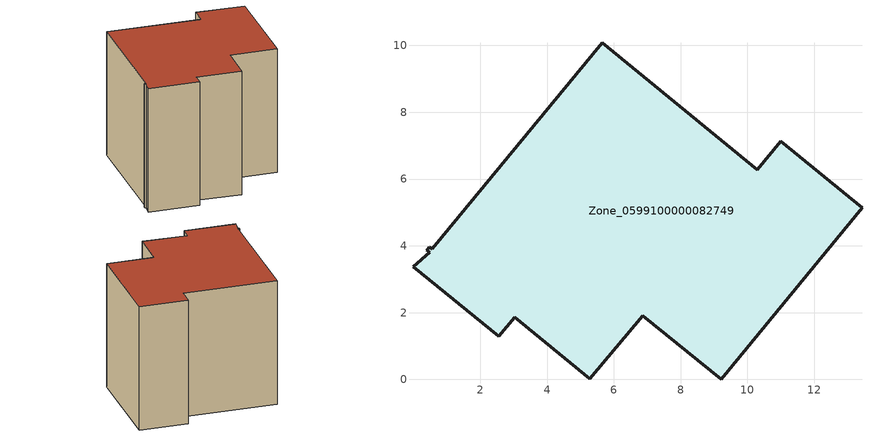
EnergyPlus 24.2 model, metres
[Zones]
Zone_0599100000082749
 floor ground (C_G): 11,7.13 13.43,5.14 9.21,0 6.87,1.91 5.28,0.02 3.03,1.86 2.56,1.29 0,3.37 0.49,3.81 0.4,3.87 0.47,3.96 0.56,3.91 5.65,10.09 10.3,6.28 z0
 wall outside (C_F): 13.43,5.14 11,7.13 10.3,6.28 5.65,10.09 0.56,3.91 0.47,3.96 0.4,3.87 0.49,3.81 0,3.37 2.56,1.29 3.03,1.86 5.28,0.02 6.87,1.91 9.21,0 13.43,5.14 z0:8.25
 roof outside (C_R): 0,3.37 2.56,1.29 3.03,1.86 5.28,0.02 6.87,1.91 9.21,0 13.43,5.14 11,7.13 10.3,6.28 5.65,10.09 0.56,3.91 0.47,3.96 0.4,3.87 0.49,3.81 z8.25
[BUILDING]
Pand.0599100000082749: North Axis=0; Terrain=City; Loads Convergence Tolerance Value=0.04; Temperature Convergence Tolerance Value=0.4; Solar Distribution=FullExterior; Maximum Number of Warmup Days=25; Minimum Number of Warmup Days=1
[Site:Location]
Rotterdam.The.Hague.AP_ZH_NLD Design_Conditions: Latitude=51.96; Longitude=4.45; Time Zone=1; Elevation=-4.5
[SITE:GROUNDTEMPERATURE:BUILDINGSURFACE]
18, 18, 18, 18, 18, 18, 18, 18, 18, 18, 18, 18
[MATERIAL] Thermal Absorptance=0.9; Solar Absorptance=0.7; Visible Absorptance=0.7
Name | Roughness | Thickness | Conductivity | Density | Specific Heat
G.TC.1946-1964 | MediumSmooth | 0.15 | 1 | 540 | 1210
F.TC.1946-1964 | Rough | 0.3 | 0.857143 | 1920 | 840
R.TC.1946-1964 | MediumRough | 0.2 | 0.235294 | 1500 | 1000
[CONSTRUCTION]
C_G: G.TC.1946-1964
C_F: F.TC.1946-1964
C_R: R.TC.1946-1964
[ZONE]
Zone_0599100000082749: Type=1; Multiplier=1; Ceiling Height=Autocalculate; Volume=Autocalculate; Floor Area=autocalculate; Part of Total Floor Area=Yes
[ZONEINFILTRATION:DESIGNFLOWRATE]
Infil_Zone_0599100000082749: Zone or ZoneList or Space or SpaceList=Zone_0599100000082749; Schedule=AlwaysOn; Design Flow Rate Calculation Method=Flow/Area; Flow Rate per Floor Area=0.003; Constant Term Coefficient=1; Temperature Term Coefficient=0; Velocity Term Coefficient=0; Velocity Squared Term Coefficient=0
[HVACTEMPLATE:ZONE:IDEALLOADSAIRSYSTEM]
Zone_0599100000082749: Maximum Heating Supply Air Temperature=50; Minimum Cooling Supply Air Temperature=13; Maximum Heating Supply Air Humidity Ratio=0.0156; Minimum Cooling Supply Air Humidity Ratio=0.0077; Heating Limit=NoLimit; Cooling Limit=NoLimit; Dehumidification Control Type=ConstantSensibleHeatRatio; Cooling Sensible Heat Ratio=0.7; Dehumidification Setpoint=60; Humidification Control Type=None; Humidification Setpoint=30; Outdoor Air Method=None; Outdoor Air Flow Rate per Person=0.00944; Outdoor Air Flow Rate per Zone Floor Area=0; Outdoor Air Flow Rate per Zone=0; Demand Controlled Ventilation Type=None; Outdoor Air Economizer Type=NoEconomizer; Heat Recovery Type=None; Sensible Heat Recovery Effectiveness=0.7; Latent Heat Recovery Effectiveness=0.65
[ZONECONTROL:THERMOSTAT]
ThermostatControl_Zone_0599100000082749: Zone or ZoneList=Zone_0599100000082749; Control Type Schedule=DualSetpointControlType; Control 1=Thermostat_Zone_0599100000082749; Temperature Difference Between Cutout And Setpoint=0
[THERMOSTATSETPOINT:DUALSETPOINT]
Thermostat_Zone_0599100000082749: Heating Setpoint Temperature Schedule=HeatingSetpoint_Zone_0599100000082749; Cooling Setpoint Temperature Schedule=CoolingSetpoint_Zone_0599100000082749
[SCHEDULE:COMPACT]
HeatingSetpoint_Zone_0599100000082749: Through: 12/31, For: AllDays, Until: 24:00, 21
CoolingSetpoint_Zone_0599100000082749: Through: 12/31, For: AllDays, Until: 24:00, 24
DualSetpointControlType: Through: 12/31, For: AllDays, Until: 24:00, 4
AlwaysOn: Through: 12/31, For: AllDays, Until: 24:00, 1
